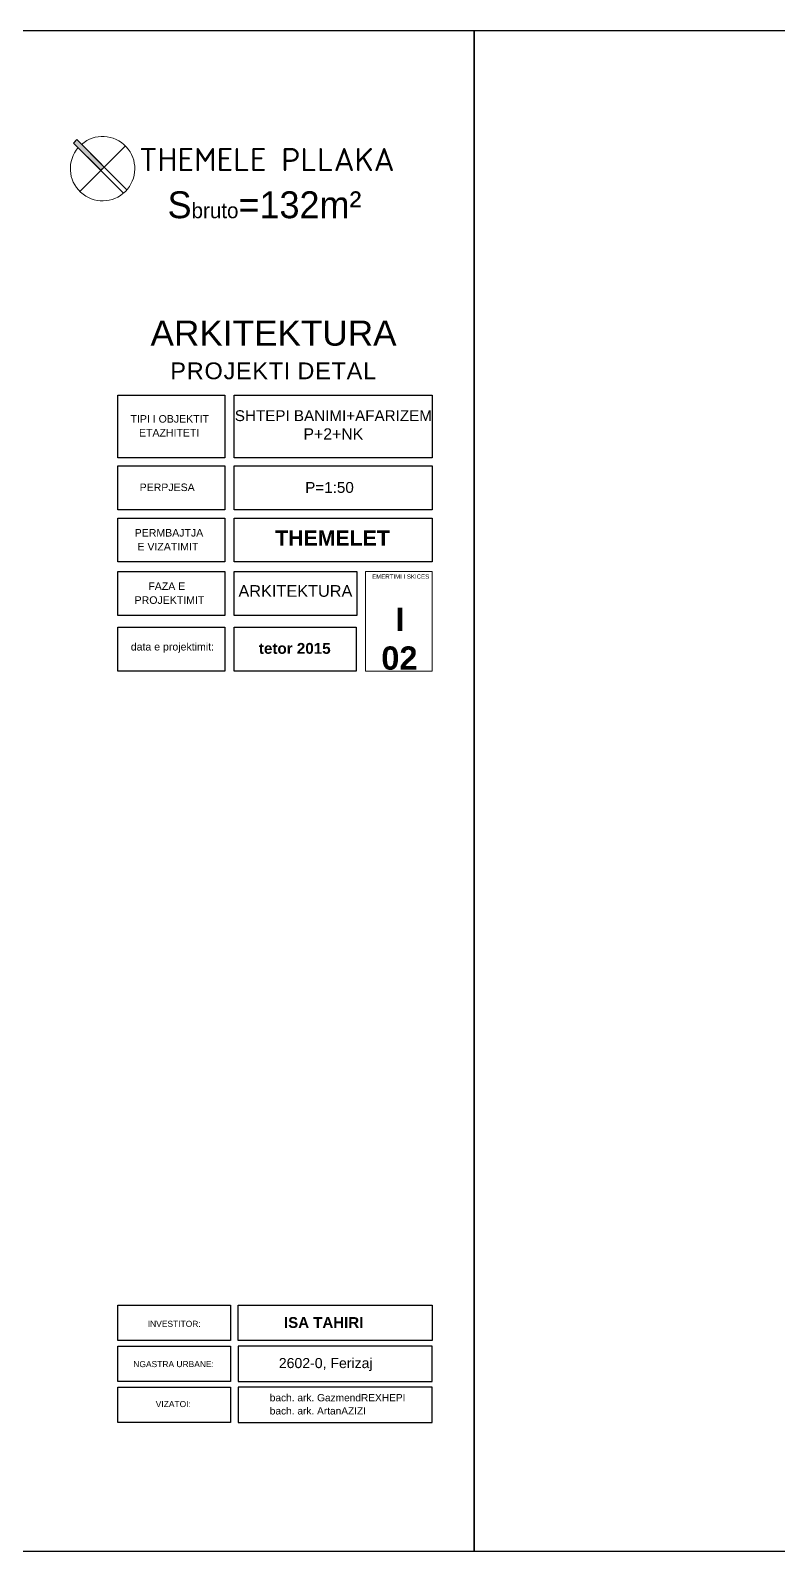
# Model space of a CAD drawing. Header units: metres. Extents: x 2674 to 33045, y -10854 to 2806.
# Drawn here: x 8673 to 9703, y 159 to 2259 of the extents above; entities that cross this region are included whole.
import ezdxf

# ---------------------------------------------------------------- set-up
doc = ezdxf.new("R2010")
doc.units = ezdxf.units.M
doc.layers.add('besi quza 1', color=7, linetype='Continuous', true_color=0x000000)
doc.styles.add('Dimensionet CM', font='swissc.ttf', dxfattribs={"height": 20})
doc.styles.get("Standard").update_dxf_attribs({"font": 'arial.ttf'})

# ---------------------------------------------------------------- blocks, each defined once
blk = doc.blocks.new('VERI 1')
at = {"layer": 'besi quza 1', "lineweight": 0}
h = blk.add_hatch(color=252, dxfattribs=at)
h.dxf.hatch_style = 1
edge = h.paths.add_edge_path()
edge.add_arc((-4.9, -4.9), 58.9, 128.1758, 135)
edge.add_line((-46.6, 36.7), (-4.9, -4.9))
edge.add_line((-4.9, -4.9), (0, 0))
edge.add_line((0, 0), (-41.4, 41.4))
at = {"layer": 'besi quza 1', "color": 252, "lineweight": 0}
for p, q in [((29.5, -39.4), (-46.6, 36.7)), ((34.5, -34.5), (-41.4, 41.4)), ((-37.1, -37.1), (32.1, 32.1))]:
    blk.add_line(p, q, dxfattribs=at)
at = {"layer": 'besi quza 1', "lineweight": 0}
blk.add_lwpolyline([(-41.4, 41.4, 0.029785), (-46.6, 36.7), (-4.9, -4.9), (0, 0)], format="xyb", close=True, dxfattribs=at)
at = {"layer": 'besi quza 1', "color": 252, "lineweight": 0}
blk.add_arc((-2.5, -2.5), 48.9, 139.1035, 130.8965, dxfattribs=at)
at = {"layer": 'besi quza 1', "lineweight": 0}
blk.add_arc((-4.9, -4.9), 58.9, 128.1758, 135, dxfattribs=at)

msp = doc.modelspace()

# ---------------------------------------------------------------- linework, layer by layer
at = {"elevation": -574.7}
for points in [[(6315, 158.8), (6315, 2258.8), (9285, 2258.8), (9285, 158.8), (6315, 158.8)], [(9285, 158.8), (9285, 2258.8), (12255, 2258.8), (12255, 158.8), (9285, 158.8)], [(8793.3, 1755.4), (8940.8, 1755.4), (8940.8, 1668.6), (8793.3, 1668.6)], [(9227.1, 1668.6), (8953.8, 1668.6), (8953.8, 1755.4), (9227.1, 1755.4)], [(8793.3, 1657.9), (8940.8, 1657.9), (8940.8, 1597.1), (8793.3, 1597.1)], [(9227.1, 1597.1), (8953.8, 1597.1), (8953.8, 1657.9), (9227.1, 1657.9)], [(8793.3, 1585.7), (8940.8, 1585.7), (8940.8, 1525), (8793.3, 1525)], [(9227.1, 1525), (8953.8, 1525), (8953.8, 1585.7), (9227.1, 1585.7)], [(8793.3, 1512), (8940.8, 1512), (8940.8, 1451.3), (8793.3, 1451.3)], [(9123.1, 1451.3), (8953.8, 1451.3), (8953.8, 1512), (9123.1, 1512)], [(8793.3, 1435), (8940.8, 1435), (8940.8, 1374.3), (8793.3, 1374.3)], [(8953.8, 1435), (9122.3, 1435), (9122.3, 1374.3), (8953.8, 1374.3)], [(8949, 450.4), (8793.3, 450.4), (8793.3, 499), (8949, 499)], [(9227.1, 450.4), (8959.4, 450.4), (8959.4, 499), (9227.1, 499)], [(8949, 393.7), (8793.3, 393.7), (8793.3, 442.3), (8949, 442.3)], [(9227.1, 442.3), (8959.4, 442.3), (8959.4, 393.7), (9227.1, 393.7)], [(8949, 337), (8793.3, 337), (8793.3, 385.6), (8949, 385.6)], [(9227.1, 385.6), (8959.4, 385.6), (8959.4, 337), (9227.1, 337)]]:
    msp.add_lwpolyline(points, close=True, dxfattribs=at)
at = {"layer": 'besi quza 1', "lineweight": 0, "elevation": -574.7}
msp.add_lwpolyline([(9227.1, 1374.3), (9135.1, 1374.3), (9135.1, 1512), (9227.1, 1512)], close=True, dxfattribs=at)

# ---------------------------------------------------------------- block references
at = {"layer": 'besi quza 1', "lineweight": 5, "xscale": -0.9087272727272718, "yscale": 0.9087272727272723, "zscale": 0.9087272727272723, "rotation": 89.99394407051531}
msp.add_blockref('VERI 1', (8770.1, 2065.7, -574.7), dxfattribs=at)

# ---------------------------------------------------------------- texts
at = {"color": 242, "insert": (9175.1, 2096.5, -574.7), "char_height": 19.164, "attachment_point": 3, "style": 'Dimensionet CM'}
msp.add_mtext('{\\fISOCPEUR|b0|i0|c0|p34;\\H1.667x;\\C14;THEMELE PLLAKA}', dxfattribs=at)
at = {"insert": (8747.4, 2036.7, -574.7), "char_height": 37.121, "attachment_point": 1}
msp.add_mtext_dynamic_manual_height_columns('\\pi114.62;{\\fEras Light ITC|b0|i0|c0|p34;\\C251;S\\H0.57143x;bruto\\H1.75x;=132m²}', width=392.83, gutter_width=12.5, heights=[0], dxfattribs=at)
at = {"style": 'Dimensionet CM'}
for s, insert, char_height, width, attachment_point in [('{\\fArial|b0|i0|c0|p34;\\H2.667x;ARKITEKTURA\\P\\H0.66658x;\\T1.05;\\C252;PROJEKTI DETAL}', (9008.2, 1858.3, -574.7), 13.013, 451.723, 2), ('{\\fArial|b1|i0|c0|p34;ISA TAHIRI}', (9022.6, 482.5, -574.7), 14.848, 261.845, 1), ('{\\fArial|b0|i0|c0|p34;\\H1.333x;2602-0, Ferizaj}', (9015.5, 426, -574.7), 10.41, 228.038, 1)]:
    msp.add_mtext(s, dxfattribs=dict(at, insert=insert, char_height=char_height, width=width, attachment_point=attachment_point))
at = {"color": 252, "attachment_point": 1, "style": 'Dimensionet CM'}
for s, insert, char_height in [('{\\fArial|b0|i0|c0|p34;\\H0.8x;TIPI I OBJEKTIT \\P\\fTimes New Roman|b0|i0|c0|p18;\\H1.25x; }', (8810.9, 1727.8, -574.7), 13.013), ('{\\fArial|b0|i0|c0|p34;\\H0.8x;ETAZHITETI \\P\\fTimes New Roman|b0|i0|c0|p18;\\H1.25x; }', (8822.6, 1708.6, -574.7), 13.013), ('{\\fArial|b0|i0|c0|p34;\\H0.8x;PERPJESA \\P\\fTimes New Roman|b0|i0|c0|p18;\\H1.25x; }', (8823.5, 1633.3, -574.7), 13.013), ('{\\fArial|b0|i0|c0|p34;\\H0.8x;PERMBAJTJA  \\P\\fTimes New Roman|b0|i0|c0|p18;\\H1.25x; }', (8816.7, 1570.5, -574.7), 13.013), ('{\\fArial|b0|i0|c0|p34;\\H0.8x;E VIZATIMIT \\P\\fTimes New Roman|b0|i0|c0|p18;\\H1.25x; }', (8820.5, 1551.4, -574.7), 13.013), ('{\\fArial|b0|i0|c0|p34;\\H0.8x;FAZA E  \\P\\fTimes New Roman|b0|i0|c0|p18;\\H1.25x; }', (8835.5, 1496.8, -574.7), 13.013), ('{\\fArial|b0|i0|c0|p34;\\H0.8x;PROJEKTIMIT \\P\\fTimes New Roman|b0|i0|c0|p18;\\H1.25x; }', (8816.6, 1477.6, -574.7), 13.013), ('\\pi-56.507;{\\fArial|b0|i0|c0|p34;\\H0.8x;data e projektimit:\\P\\pi0;\\H0.99999x;\\P\\pi-2.4017;\\fTimes New Roman|b0|i0|c0|p18;\\H1.25x; }', (8867.8, 1413.2, -574.7), 13.013), ('\\pi-49.004;{\\fArial|b1|i0|c0|p34;\\H1.1522x;\\C256;tetor 2015}', (9037, 1413.2, -574.7), 13.013), ('{\\fArial|b0|i0|c0|p34;\\H0.8x;INVESTITOR:}', (8834.7, 477.4, -574.7), 10.41), ('{\\fArial|b0|i0|c0|p34;\\H0.8x;NGASTRA URBANE:\\P\\fTimes New Roman|b0|i0|c0|p18;\\H1.25x; }', (8814.8, 421.8, -574.7), 10.41), ('{\\fArial|b0|i0|c0|p34;\\H0.8x;VIZATOI:}', (8845.7, 366.6, -574.7), 10.41), ('{\\fArial|b0|i0|c0|p34;bach. ark. Gazmend\\C16;REXHEPI}', (9003, 376.3, -574.7), 10), ('{\\fArial|b0|i0|c0|p34;bach. ark. Artan\\C16;AZIZI}', (9003, 358.1, -574.7), 10)]:
    msp.add_mtext(s, dxfattribs=dict(at, insert=insert, char_height=char_height))
at = {"insert": (9090.7, 1734.5, -574.7), "char_height": 13.013, "attachment_point": 2, "style": 'Dimensionet CM'}
msp.add_mtext('{\\fArial|b0|i0|c0|p34;\\H1.1527x;SHTEPI BANIMI+AFARIZEM\\P\\H1.041x;P+2+NK\\H0.6667x; \\P\\fTimes New Roman|b0|i0|c0|p18;\\H1.25x; }', dxfattribs=at)
at = {"color": 252, "width": 205.938, "attachment_point": 1, "style": 'Dimensionet CM'}
for s, insert, char_height in [('{\\fArial|b0|i0|c0|p34;P=1:50}', (9051.9, 1635.4, -574.7), 15), ('\\pi64.165;{\\fArial|b0|i0|c0|p34;EMERTIMI I SKICES  \\P\\pi0;\\fTimes New Roman|b0|i0|c0|p18; }', (9080, 1507.9, -574.7), 6)]:
    msp.add_mtext(s, dxfattribs=dict(at, insert=insert, char_height=char_height))
at = {"color": 14, "insert": (9010.5, 1568.6, -574.7), "char_height": 21, "width": 196.597, "attachment_point": 1, "style": 'Dimensionet CM'}
msp.add_mtext('{\\fArial|b1|i0|c0|p34;THEMELET}', dxfattribs=at)
at = {"color": 154, "insert": (8959.8, 1493, -574.7), "char_height": 13.013, "attachment_point": 1, "style": 'Dimensionet CM'}
msp.add_mtext('{\\fArial|b0|i0|c0|p34;\\H1.2346x;ARKITEKTURA \\H0.64802x;\\P\\fTimes New Roman|b0|i0|c0|p18;\\H1.25x; }', dxfattribs=at)
at = {"color": 154, "insert": (9129.8, 1462, -574.7), "char_height": 13.013, "width": 99.808, "attachment_point": 1, "style": 'Dimensionet CM'}
msp.add_mtext('\\pi46.661;{\\fArial|b1|i0|c0|p34;\\H2.4691x;I\\P\\pi27.012;02\\P\\pi0;\\fTimes New Roman|b0|i0|c0|p18;\\H0.40501x; }', dxfattribs=at)

doc.saveas('drawing.dxf')
